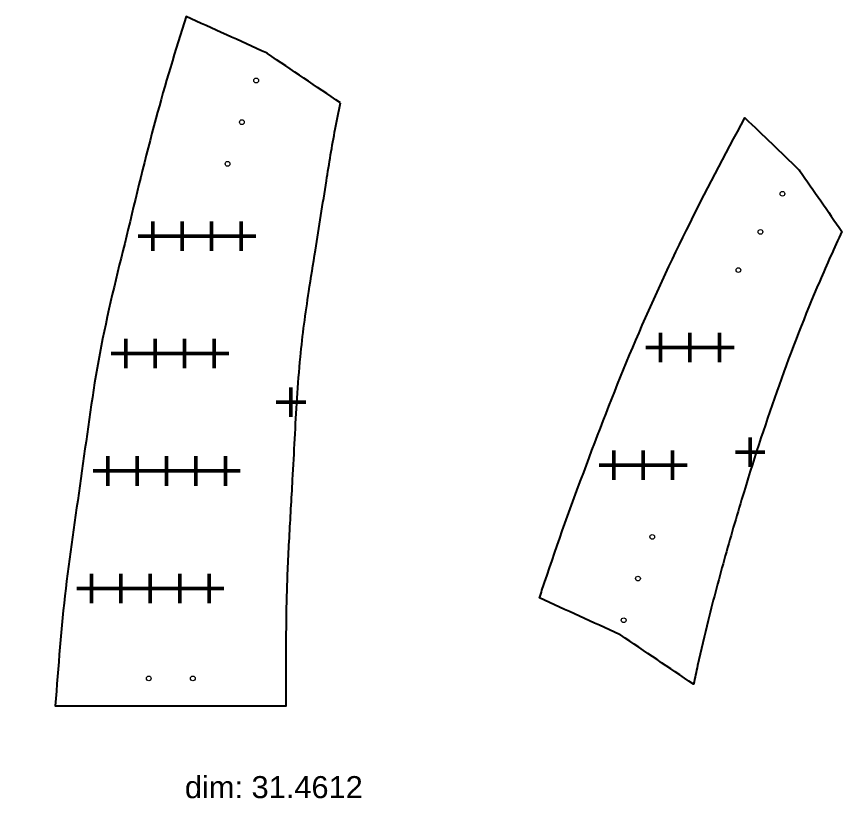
# Model space of a CAD drawing. Header units: inches. Extents: x -1683 to 11264, y -1696 to 865.
# Drawn here: x 5205.6 to 5318.2, y 36.7 to 143.2 of the extents above; entities that cross this region are included whole.
import ezdxf

# ---------------------------------------------------------------- set-up
doc = ezdxf.new("R2010")
doc.units = ezdxf.units.IN
doc.header["$MEASUREMENT"] = 0
doc.header["$PDMODE"] = 2
doc.header["$PDSIZE"] = 2
for name, color, linetype, lineweight in [('Annotation', 7, 'Continuous', 9), ('Drilling', 3, 'Continuous', 13), ('Engrave', 4, 'Continuous', 50)]:
    doc.layers.add(name, color=color, linetype=linetype, lineweight=lineweight)
doc.styles.get("Standard").update_dxf_attribs({"font": 'Arial.ttf'})

# ---------------------------------------------------------------- blocks, each defined once
blk = doc.blocks.new('*U2037')
at = {"layer": 'Engrave'}
blk.add_point((0, 0), dxfattribs=at)
blk = doc.blocks.new('*U2038')
at = {"layer": 'Engrave', "color": 0, "linetype": 'ByBlock', "lineweight": -2, "transparency": 16777216}
for p in [(0, 0), (4, 0), (8, 0), (12, 0), (16, 0)]:
    blk.add_blockref('*U2037', p, dxfattribs=at)
blk = doc.blocks.new('*U2039')
at = {"layer": 'Engrave'}
blk.add_point((0, 0), dxfattribs=at)
blk = doc.blocks.new('*U2040')
at = {"layer": 'Engrave', "color": 0, "linetype": 'ByBlock', "lineweight": -2, "transparency": 16777216}
for p in [(0, 0), (4, 0), (8, 0), (12, 0), (16, 0)]:
    blk.add_blockref('*U2039', p, dxfattribs=at)
blk = doc.blocks.new('*U2041')
at = {"layer": 'Engrave'}
blk.add_point((0, 0), dxfattribs=at)
blk = doc.blocks.new('*U2042')
at = {"layer": 'Engrave', "color": 0, "linetype": 'ByBlock', "lineweight": -2, "transparency": 16777216}
for p in [(0, 0), (4, 0), (8, 0), (12, 0)]:
    blk.add_blockref('*U2041', p, dxfattribs=at)
blk = doc.blocks.new('*U2043')
at = {"layer": 'Engrave'}
blk.add_point((0, 0), dxfattribs=at)
blk = doc.blocks.new('*U2044')
at = {"layer": 'Engrave', "color": 0, "linetype": 'ByBlock', "lineweight": -2, "transparency": 16777216}
for p in [(0, 0), (4, 0), (8, 0), (12, 0)]:
    blk.add_blockref('*U2043', p, dxfattribs=at)
blk = doc.blocks.new('*U2045')
at = {"layer": 'Engrave'}
blk.add_point((0, 0), dxfattribs=at)
blk = doc.blocks.new('*U2046')
at = {"layer": 'Engrave', "color": 0, "linetype": 'ByBlock', "lineweight": -2, "transparency": 16777216}
for p in [(0, 0), (4, 0), (8, 0)]:
    blk.add_blockref('*U2045', p, dxfattribs=at)
blk = doc.blocks.new('*U2047')
at = {"layer": 'Engrave'}
blk.add_point((0, 0), dxfattribs=at)
blk = doc.blocks.new('*U2048')
at = {"layer": 'Engrave', "color": 0, "linetype": 'ByBlock', "lineweight": -2, "transparency": 16777216}
for p in [(0, 0), (4, 0), (8, 0)]:
    blk.add_blockref('*U2047', p, dxfattribs=at)

msp = doc.modelspace()

# ---------------------------------------------------------------- linework, layer by layer
for points, knots in [([(5249.72822, 131.4686), (5249.48228, 130.27968), (5249.24804, 129.08908), (5248.59195, 125.5568), (5248.20068, 123.20207), (5247.57434, 119.26855), (5247.33112, 117.69619), (5246.84045, 114.54431), (5246.59088, 112.96206), (5246.03206, 109.50366), (5245.72519, 107.62938), (5245.20808, 104.27317), (5244.99089, 102.78914), (5244.60194, 99.82599), (5244.43267, 98.34893), (5244.10796, 94.99413), (5243.96391, 93.11493), (5243.7202, 89.39228), (5243.61941, 87.54929), (5243.42586, 83.85115), (5243.33215, 81.99347), (5243.08169, 77.48975), (5242.9223, 74.85155), (5242.64234, 69.59085), (5242.52249, 66.97096), (5242.38881, 62.03762), (5242.36027, 59.71802), (5242.33856, 54.70841), (5242.35155, 52.01667), (5242.36468, 49.31883), (5231.8776, 49.31883), (5221.39052, 49.31883), (5210.90344, 49.31883), (5211.30571, 54.66054), (5212.11248, 65.37345), (5214.60929, 81.3162), (5216.65313, 97.45221), (5220.64003, 113.34134), (5224.28202, 128.71616), (5227.25005, 138.6206), (5228.74513, 143.2197), (5232.38043, 141.56455), (5236.01574, 139.90941), (5239.65104, 138.25426), (5239.69941, 138.22717), (5239.74779, 138.20008), (5239.79616, 138.17299), (5243.10684, 135.9382), (5246.41753, 133.7034), (5249.72822, 131.4686)], [0, 0, 0, 0, 3.682957538, 3.682957538, 10.897340069, 10.897340069, 15.676142467, 15.676142467, 20.454944866, 20.454944866, 26.163318005, 26.163318005, 30.708219383, 30.708219383, 35.253120761, 35.253120761, 40.971053693, 40.971053693, 46.53065057, 46.53065057, 52.090247447, 52.090247447, 60.021977977, 60.021977977, 67.953708507, 67.953708507, 74.959510385, 74.959510385, 83.049836528, 83.049836528, 83.049836528, 84.049836528, 84.049836528, 84.049836528, 100.11267504, 116.264150524, 132.447587947, 148.855897074, 165.34921853, 179.854323629, 179.854323629, 179.854323629, 180.854323629, 180.854323629, 180.854323629, 181.854323629, 181.854323629, 181.854323629, 182.854323629, 182.854323629, 182.854323629, 182.854323629]), ([(5287.89407, 58.98215), (5291.20475, 56.74736), (5294.51544, 54.51256), (5297.82612, 52.27777), (5298.00309, 53.13328), (5298.18611, 53.98791), (5298.82599, 56.88383), (5299.30887, 58.92155), (5300.55077, 63.90493), (5301.33404, 66.8485), (5302.96715, 72.71284), (5303.82022, 75.63444), (5306.19303, 83.4086), (5307.76963, 88.24328), (5311.17651, 97.8062), (5313.01184, 102.5361), (5315.97758, 109.46289), (5316.98681, 111.71309), (5318.03519, 113.94545), (5316.10768, 116.71305), (5314.18016, 119.48064), (5312.25265, 122.24824), (5312.21007, 122.2981), (5312.16748, 122.34796), (5312.1249, 122.39782), (5309.69291, 124.73455), (5307.26091, 127.07128), (5304.82892, 129.40801), (5302.06662, 124.37254), (5296.68684, 114.08123), (5289.41815, 98.32329), (5283.2037, 82.21389), (5279.07062, 70.80822), (5277.07077, 64.7294), (5276.84303, 64.02886), (5280.47834, 62.37372), (5284.11364, 60.71857), (5287.74895, 59.06342), (5287.79732, 59.03633), (5287.84569, 59.00924), (5287.89407, 58.98215)], [0, 0, 0, 0, 1, 1, 1, 3.650132496, 3.650132496, 9.98322253, 9.98322253, 19.163092982, 19.163092982, 28.342963435, 28.342963435, 43.677792772, 43.677792772, 59.012622108, 59.012622108, 66.480787819, 66.480787819, 66.480787819, 67.480787819, 67.480787819, 67.480787819, 68.480787819, 68.480787819, 68.480787819, 69.480787819, 69.480787819, 69.480787819, 86.709242839, 104.30952656, 121.50632734, 138.491474029, 140.700895308, 140.700895308, 140.700895308, 141.700895308, 141.700895308, 141.700895308, 142.700895308, 142.700895308, 142.700895308, 142.700895308])]:
    msp.add_open_spline(points, degree=3, knots=knots)
at = {"layer": 'Drilling'}
for centre in [(5238.26222, 134.50682), (5236.31332, 128.83216), (5234.36442, 123.1575), (5309.93206, 119.07865), (5306.93206, 113.8825), (5303.93206, 108.68635), (5292.20683, 72.33997), (5290.25793, 66.66531), (5288.30903, 60.99065), (5223.63406, 53.06883), (5229.63406, 53.06883)]:
    msp.add_circle(centre, 0.3225, dxfattribs=at)
at = {"layer": 'Engrave'}
for p in [(5243.00357, 90.68131), (5305.54631, 83.90178)]:
    msp.add_point(p, dxfattribs=at)

# ---------------------------------------------------------------- block references
at = {"layer": 'Engrave', "xscale": -1}
for name, p in [('*U2044', (5236.19946, 113.31883)), ('*U2042', (5232.52264, 97.31883)), ('*U2048', (5301.34126, 98.12799)), ('*U2046', (5294.97188, 82.12799)), ('*U2040', (5234.06442, 81.31883)), ('*U2038', (5231.84682, 65.31883))]:
    msp.add_blockref(name, p, dxfattribs=at)

# ---------------------------------------------------------------- texts
at = {"layer": 'Annotation', "insert": (5228.55189, 39.75953), "char_height": 3, "attachment_point": 1}
msp.add_mtext_dynamic_manual_height_columns('dim: 31.4612', width=45.2101633, gutter_width=1, heights=[0], dxfattribs=at)

doc.saveas('drawing.dxf')
